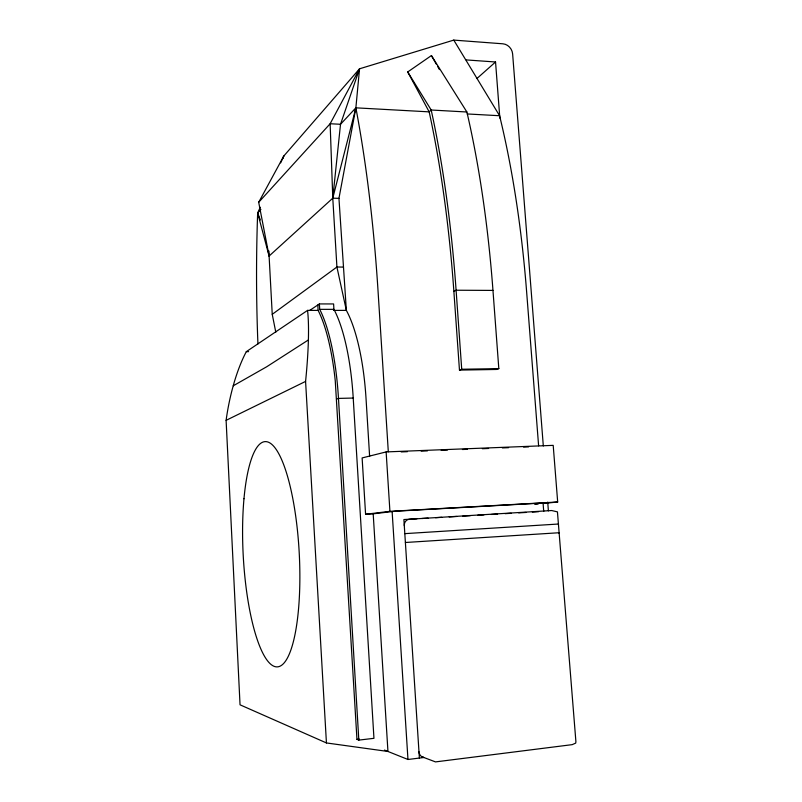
<?xml version="1.0" encoding="UTF-8"?>
<svg xmlns="http://www.w3.org/2000/svg" width="802" height="802" viewBox="0 0 802 802"><rect width="100%" height="100%" fill="white"/><g stroke="black" fill="none" stroke-linecap="round" stroke-linejoin="round"><path stroke-width="1.2" d="M543.315 445.962L512.628 53.934A9.975 8.501 54.8 0 0 502.934 43.809L453.772 40.1L359.547 68.792L355.867 107.839L338.955 198.365L346.354 310.384A118.455 35.358 88.4 0 1 366.023 398.393L369.622 456.388M275.788 332.178L272.239 314.324L269.101 256.038L258.695 202.284L283.788 156.029L359.547 68.792L340.519 124.27L332.78 198.174L336.92 267.016L346.354 310.384L333.472 310.384M282.966 158.355L283.788 156.029L280.65 162.866M257.933 343.958A689.82 273.783 -88.7 0 1 257.653 212.961L260.269 207.267M359.547 68.792L330.143 123.749L258.695 202.284M466.884 111.999L431.416 55.569L407.727 71.949L429.17 111.859A457.762 129.312 88.9 0 1 453.872 291.387L459.466 370.093L496.418 369.461L498.814 368.629L492.969 290.414A455.606 138.365 88.9 0 0 466.884 111.999L431.195 110.014L429.17 111.859L355.867 107.839L332.78 198.174L269.101 256.038L257.653 212.961L260.901 209.482M476.919 78.526L495.546 61.985L499.846 118.155M272.239 314.324L336.92 267.016L343.126 267.086M543.716 511.415L543.074 503.165L546.713 502.794L394.995 511.245L373.191 513.831L387.947 751.464L326.434 742.943L240.039 704.818L226.104 420.338A84.31 26.687 -79.8 0 1 232.39 388.84L234.064 382.835A84.31 26.687 -79.8 0 1 246.314 351.667L307.557 310.394L318.123 310.394A119.328 33.243 88.5 0 1 335.256 380.84L356.96 739.354L358.825 740.106L373.953 738.321L353.221 398.053A119.348 34.576 88.5 0 0 333.923 309.351L333.602 303.948L319.386 303.928L309.592 310.494M308.409 339.938L266.675 366.785L233.242 385.802M453.872 291.387L456.097 290.224L492.969 290.414M226.104 420.338L305.582 381.411A122.546 17.554 -81.6 0 0 307.557 310.394M336.75 399.115L338.474 398.404L353.221 398.053M459.466 370.093L461.721 369.251L498.814 368.629M543.044 503.506L557.681 502.002L553.2 445.361L386.133 451.917L362.123 457.932L365.582 514.262L373.191 513.831M384.469 750.071L407.967 759.484L423.927 757.499M365.582 514.262L389.922 511.345L557.681 502.002M356.96 739.354L359.276 739.083M538.282 503.656L534.683 504.027L538.252 503.836M558.553 524.017L404.82 533.641M416.93 518.784L403.897 519.546L419.386 758.06M421.892 518.503L428.098 518.142M435.546 517.701L441.752 517.34M449.2 516.909L456.639 516.478M462.844 516.117L470.293 515.686M477.741 515.255L483.937 514.894M491.385 514.453L497.591 514.092M505.039 513.661L511.245 513.3M518.683 512.869L526.132 512.438M532.338 512.077L538.543 511.716M558.713 532.739L559.365 532.718L405.391 542.493M401.2 451.917L407.446 451.676M421.18 451.135L427.426 450.884M441.16 450.343L447.406 450.102M462.393 449.511L467.386 449.31M482.363 448.719L488.608 448.468M502.343 447.927L508.588 447.686M523.576 447.095L528.568 446.894M246.314 351.667L248.57 351.637M319.386 303.928L319.707 309.351L333.923 309.351M338.955 198.365L332.78 198.174L330.143 123.749L340.519 124.27L355.867 107.839A465.13 112.12 88.9 0 1 378.043 291.006L388.308 451.777M467.215 113.954L499.586 115.729A450.624 145.403 88.9 0 1 526.623 291.748L538.613 445.812M466.152 59.919L495.546 61.985M422.173 756.867L435.496 761.9L572.177 744.647L575.736 743.093L575.896 741.549L557.44 511.877L551.666 510.533L409.491 519.225A6.015 5.584 84.2 0 0 404.288 525.551M407.727 71.949L431.195 110.014A459.225 130.145 88.9 0 1 456.097 290.224L461.721 369.251M453.772 40.1L499.586 115.729M431.416 55.569L436.348 64.2M437.581 66.355L439.436 69.594M257.653 212.961L260.369 219.959M305.582 381.411L326.434 742.943M547.716 502.142L548.398 510.884M392.128 511.586L407.967 759.484M386.133 451.917L389.922 511.345M358.825 740.106L338.474 398.404A119.789 33.494 88.5 0 0 319.707 309.351M317.813 304.981L318.123 310.394M268.941 251.056L269.101 256.038M423.586 757.329A6.306 5.664 -79.4 0 1 418.975 751.805M243.978 498.754A112.791 28.03 86.9 0 0 277.061 666.883A112.791 28.03 86.9 0 0 292.509 497.11A112.791 28.03 86.9 0 0 243.978 498.754"/></g></svg>
